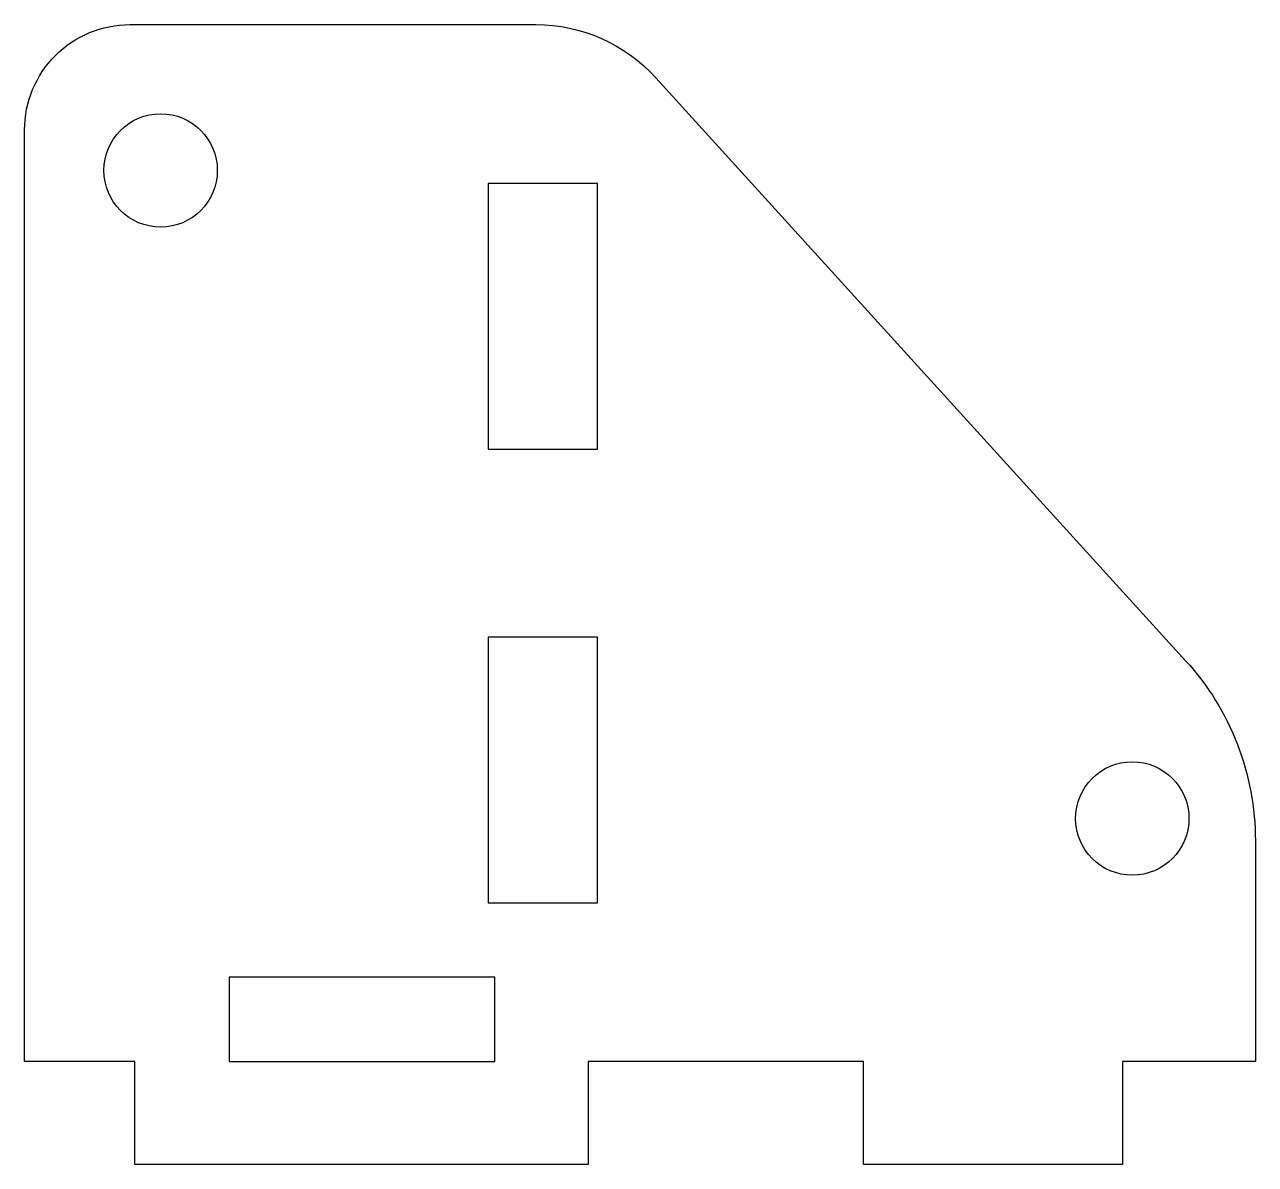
# Model space of a CAD drawing. Header units: millimetres. Extents: x -9 to 29, y -19.2 to 16.
import ezdxf

# ---------------------------------------------------------------- set-up
doc = ezdxf.new("R2010")
doc.units = ezdxf.units.MM
doc.layers.get('0').update_dxf_attribs({"linetype": 'CONTINUOUS'})

msp = doc.modelspace()

# ---------------------------------------------------------------- linework, layer by layer
msp.add_lwpolyline([(6.788, 16, -0.211309), (10.488, 14.363), (26.855, -3.64, -0.186575), (29, -9.19), (29, -16), (24.9, -16), (24.9, -19.175), (16.9, -19.175), (16.9, -16), (8.4, -16), (8.4, -19.175), (-5.6, -19.175), (-5.6, -16), (-9, -16), (-9, 12.75, -0.414214), (-5.75, 16)], format="xyb", close=True)
for points in [[(5.313, 11.1), (5.313, 2.9), (8.688, 2.9), (8.688, 11.1)], [(8.688, -2.9), (5.313, -2.9), (5.313, -11.1), (8.688, -11.1)], [(-2.687, -13.4), (-2.687, -16), (5.513, -16), (5.513, -13.4)]]:
    msp.add_lwpolyline(points, close=True)
for centre in [(-4.8, 11.5), (25.2, -8.5)]:
    msp.add_circle(centre, 1.75)

doc.saveas('drawing.dxf')
